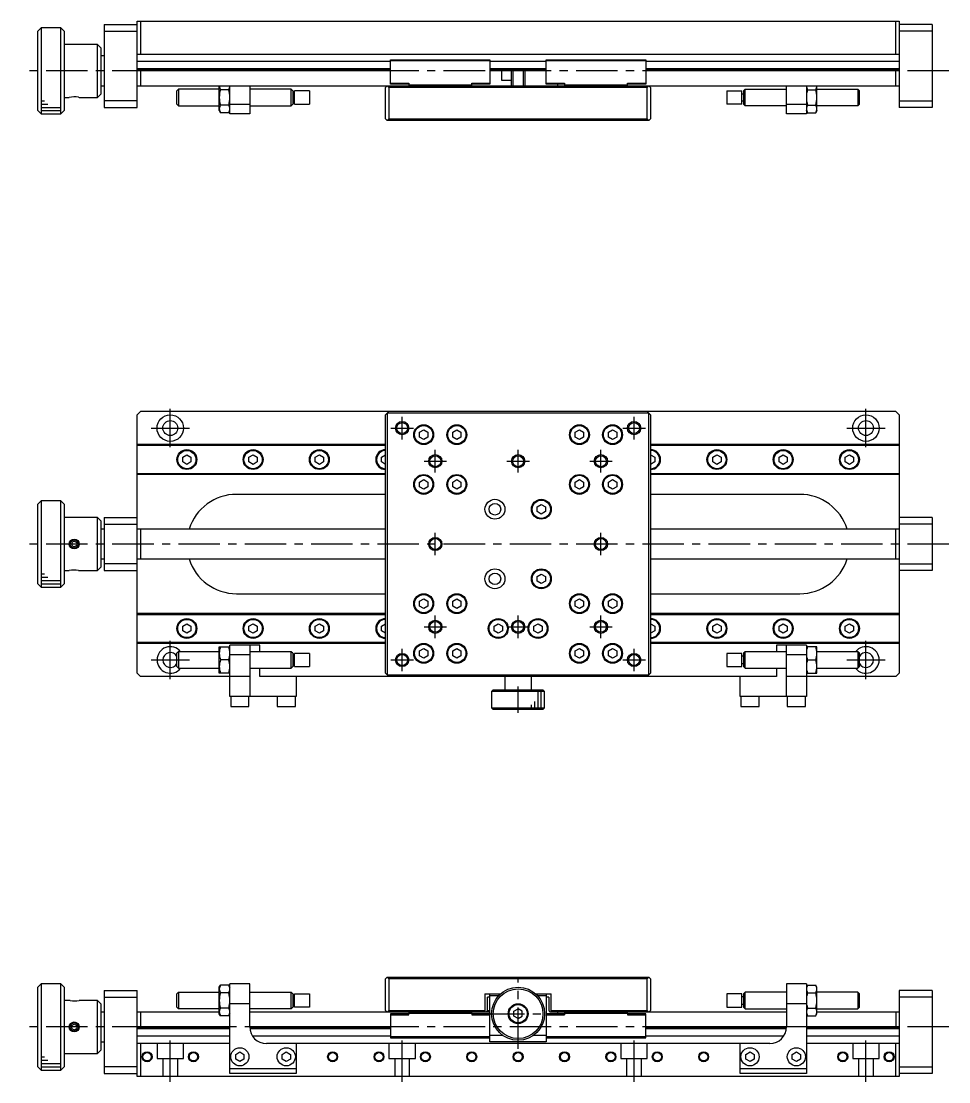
# Model space of a CAD drawing. Extents: x -481 to 381, y -21 to 358.
# Drawn here: x -299.8 to -19.8, y 37.5 to 357.7 of the extents above; entities that cross this region are included whole.
import ezdxf

# ---------------------------------------------------------------- set-up
doc = ezdxf.new("R2010")
doc.units = 0
doc.header["$LTSCALE"] = 10
doc.linetypes.add('CENTER', pattern=[2, 1.25, -0.25, 0.25, -0.25])
doc.linetypes.add('DASHED', pattern=[3.5, 2, -1.5])
doc.layers.get('0').update_dxf_attribs({"linetype": 'CONTINUOUS'})
doc.layers.add('CENTER', color=1, linetype='CENTER')

msp = doc.modelspace()

# ---------------------------------------------------------------- linework, layer by layer
at = {"color": 7, "linetype": 'CONTINUOUS'}
for p, q in [((-293.783013, 355.704888), (-294.783013, 354.704888)), ((-293.783013, 355.704888), (-293.783013, 329.704888)), ((-287.783013, 355.704888), (-293.783013, 355.704888)), ((-286.783013, 354.704888), (-287.783013, 355.704888)), ((-287.783013, 329.704888), (-287.783013, 355.704888)), ((-274.783013, 356.704888), (-264.783013, 356.704888)), ((-274.783013, 356.704888), (-274.783013, 331.704888)), ((-264.783013, 357.704888), (-34.783013, 357.704888)), ((-264.783013, 331.704888), (-264.783013, 357.704888)), ((-263.783013, 357.704888), (-263.783013, 347.704888)), ((-35.783013, 347.704888), (-35.783013, 357.704888)), ((-34.783013, 357.704888), (-34.783013, 331.704888)), ((-24.783013, 356.704888), (-34.783013, 356.704888)), ((-24.783013, 356.704888), (-24.783013, 331.704888)), ((-294.783013, 330.704888), (-294.783013, 354.704888)), ((-286.783013, 354.704888), (-286.783013, 330.704888)), ((-274.783013, 354.704888), (-264.783013, 354.704888)), ((-24.783013, 354.704888), (-34.783013, 354.704888)), ((-276.783013, 350.704888), (-286.783013, 350.704888)), ((-275.783013, 349.704888), (-276.783013, 350.704888)), ((-276.783013, 334.704888), (-276.783013, 350.704888)), ((-275.783013, 349.704888), (-275.783013, 335.704888)), ((-274.783013, 347.204888), (-275.783013, 347.204888)), ((-34.783013, 347.704888), (-264.783013, 347.704888)), ((-188.283013, 346.004888), (-158.283013, 346.004888)), ((-188.283013, 338.704888), (-188.283013, 346.004888)), ((-158.283013, 346.004888), (-158.283013, 338.704888)), ((-141.283013, 346.004888), (-111.283013, 346.004888)), ((-141.283013, 338.704888), (-141.283013, 346.004888)), ((-111.283013, 346.004888), (-111.283013, 338.704888)), ((-188.283013, 345.504888), (-264.783013, 345.504888)), ((-188.283013, 343.304888), (-264.783013, 343.304888)), ((-264.783013, 343.004888), (-188.283013, 343.004888)), ((-188.283013, 342.704888), (-264.783013, 342.704888)), ((-263.783013, 342.704889), (-263.783013, 338.204888)), ((-158.283013, 345.704888), (-188.283013, 345.704888)), ((-141.283013, 345.504888), (-158.283013, 345.504888)), ((-141.283013, 343.304888), (-158.283013, 343.304888)), ((-158.283013, 343.004888), (-141.283013, 343.004888)), ((-141.283013, 342.704888), (-158.283013, 342.704888)), ((-154.783013, 342.704889), (-154.783013, 339.954888)), ((-151.783013, 338.204889), (-151.783013, 342.704888)), ((-151.383013, 342.704888), (-151.383013, 338.204888)), ((-148.183013, 338.204888), (-148.183013, 342.704888)), ((-147.783013, 342.704889), (-147.783013, 338.204889)), ((-111.283013, 345.704888), (-141.283013, 345.704888)), ((-34.783013, 345.504888), (-111.283013, 345.504888)), ((-34.783013, 343.304888), (-111.283013, 343.304888)), ((-111.283013, 343.004888), (-34.783013, 343.004888)), ((-34.783013, 342.704888), (-111.283013, 342.704888)), ((-35.783013, 338.204888), (-35.783013, 342.704888)), ((-154.783013, 339.954888), (-151.783013, 339.954888)), ((-275.783013, 338.204888), (-274.783013, 338.204888)), ((-264.783013, 338.204888), (-34.783013, 338.204888)), ((-252.292513, 337.204888), (-252.783013, 336.714388)), ((-252.783013, 332.695388), (-252.783013, 336.714388)), ((-252.292513, 337.204888), (-252.292513, 332.204888)), ((-239.983013, 337.204888), (-252.292513, 337.204888)), ((-239.983013, 330.704888), (-239.983013, 338.205107)), ((-237.140278, 337.014289), (-239.625747, 337.014289)), ((-236.783013, 329.704888), (-236.783013, 338.204889)), ((-230.783013, 338.204889), (-230.783013, 329.704888)), ((-218.273513, 337.204888), (-230.782993, 337.204888)), ((-218.273513, 332.204888), (-218.273513, 337.204888)), ((-217.783013, 336.714388), (-218.273513, 337.204888)), ((-217.783013, 336.714388), (-217.783013, 332.695388)), ((-217.283013, 332.704888), (-217.283013, 336.704888)), ((-212.783013, 336.704888), (-217.283013, 336.704888)), ((-212.783013, 336.704888), (-212.783013, 332.704888)), ((-189.283013, 338.204888), (-189.783013, 337.704888)), ((-189.783013, 328.204888), (-189.783013, 337.704888)), ((-188.783013, 337.704888), (-189.283013, 338.204888)), ((-188.783013, 337.704888), (-188.783013, 328.204888)), ((-110.783013, 337.704888), (-188.783013, 337.704888)), ((-188.283013, 339.004888), (-182.783013, 339.004888)), ((-182.783013, 338.704888), (-188.283013, 338.704888)), ((-182.783013, 339.004888), (-182.783013, 338.504888)), ((-182.783013, 338.504888), (-163.783013, 338.504888)), ((-182.783013, 338.504888), (-182.483013, 338.204888)), ((-164.083013, 338.204888), (-163.783013, 338.504888)), ((-163.783013, 339.004888), (-158.283013, 339.004888)), ((-163.783013, 338.504888), (-163.783013, 339.004888)), ((-158.283013, 338.704888), (-163.783013, 338.704888)), ((-141.283013, 339.004888), (-135.783013, 339.004888)), ((-135.783013, 338.704888), (-141.283013, 338.704888)), ((-137.783013, 338.204889), (-137.783013, 338.704888)), ((-135.783013, 339.004888), (-135.783013, 338.204888)), ((-135.783013, 338.504888), (-116.783013, 338.504888)), ((-135.783013, 338.504888), (-135.483013, 338.204888)), ((-117.083013, 338.204888), (-116.783013, 338.504888)), ((-116.783013, 339.004888), (-111.283013, 339.004888)), ((-116.783013, 338.504888), (-116.783013, 339.004888)), ((-111.283013, 338.704888), (-116.783013, 338.704888)), ((-110.283013, 338.204888), (-110.783013, 337.704888)), ((-110.783013, 328.204888), (-110.783013, 337.704888)), ((-109.783013, 337.704888), (-110.283013, 338.204888)), ((-109.783013, 337.704888), (-109.783013, 328.204888)), ((-86.783013, 336.704888), (-86.783013, 332.704888)), ((-86.783013, 336.704888), (-82.283013, 336.704888)), ((-82.283013, 332.704888), (-82.283013, 336.704888)), ((-81.783013, 336.714388), (-81.292513, 337.204888)), ((-81.783013, 336.714388), (-81.783013, 332.695388)), ((-81.292513, 332.204888), (-81.292513, 337.204888)), ((-81.292513, 337.204888), (-68.783032, 337.204888)), ((-68.783013, 329.704888), (-68.783013, 338.204888)), ((-62.783013, 338.204888), (-62.783013, 329.704888)), ((-62.425747, 337.014289), (-59.940278, 337.014289)), ((-59.583013, 330.704888), (-59.583013, 338.205107)), ((-59.583013, 337.204888), (-47.273513, 337.204888)), ((-47.273513, 337.204888), (-47.273513, 332.204888)), ((-47.273513, 337.204888), (-46.783013, 336.714388)), ((-46.783013, 332.695388), (-46.783013, 336.714388)), ((-286.783013, 334.704888), (-285.283008, 334.704888)), ((-282.283018, 334.704888), (-276.783013, 334.704888)), ((-276.783013, 334.704888), (-275.783013, 335.704888)), ((-264.783013, 333.704888), (-274.783013, 333.704888)), ((-217.283013, 335.804888), (-217.783013, 335.804888)), ((-217.783013, 333.604888), (-217.283013, 333.604888)), ((-82.283013, 335.804888), (-81.783013, 335.804888)), ((-81.783013, 333.604888), (-82.283013, 333.604888)), ((-34.783013, 333.704888), (-24.783013, 333.704888)), ((-294.783013, 330.704888), (-293.783013, 329.704888)), ((-287.783013, 329.704888), (-286.783013, 330.704888)), ((-274.783013, 331.704888), (-264.783013, 331.704888)), ((-252.783013, 332.695388), (-252.292513, 332.204888)), ((-252.292513, 332.204888), (-239.983013, 332.204888)), ((-239.983013, 330.704888), (-239.625747, 330.086086)), ((-237.140278, 332.395487), (-239.625747, 332.395487)), ((-237.140278, 330.086086), (-239.625747, 330.086086)), ((-237.140278, 330.086086), (-236.783013, 330.704888)), ((-236.783013, 332.704888), (-230.783013, 332.704888)), ((-230.782993, 332.204888), (-218.273513, 332.204888)), ((-218.273513, 332.204888), (-217.783013, 332.695388)), ((-217.283013, 332.704888), (-212.783013, 332.704888)), ((-82.283013, 332.704888), (-86.783013, 332.704888)), ((-81.292513, 332.204888), (-81.783013, 332.695388)), ((-68.783032, 332.204888), (-81.292513, 332.204888)), ((-68.783013, 332.704888), (-62.783013, 332.704888)), ((-62.425747, 330.086086), (-62.783013, 330.704888)), ((-62.425747, 332.395487), (-59.940278, 332.395487)), ((-62.425747, 330.086086), (-59.940278, 330.086086)), ((-59.583013, 330.704888), (-59.940278, 330.086086)), ((-47.273513, 332.204888), (-59.583013, 332.204888)), ((-46.783013, 332.695388), (-47.273513, 332.204888)), ((-24.783013, 331.704888), (-34.783013, 331.704888)), ((-293.783013, 329.704888), (-287.783013, 329.704888)), ((-230.783013, 329.704888), (-236.783013, 329.704888)), ((-189.783013, 328.204888), (-189.283013, 327.704888)), ((-189.283013, 327.704888), (-188.783013, 328.204888)), ((-110.283013, 327.704888), (-189.283013, 327.704888)), ((-188.783013, 328.204888), (-110.783013, 328.204888)), ((-110.783013, 328.204888), (-110.283013, 327.704888)), ((-110.283013, 327.704888), (-109.783013, 328.204888)), ((-62.783013, 329.704888), (-68.783013, 329.704888)), ((-264.783013, 238.868076), (-263.783013, 239.868076)), ((-264.783013, 160.868076), (-264.783013, 238.868076)), ((-35.783013, 239.868076), (-263.783013, 239.868076)), ((-189.783013, 238.868076), (-188.783013, 239.868076)), ((-189.783013, 160.868076), (-189.783013, 238.868076)), ((-189.283013, 239.368076), (-189.283013, 160.368076)), ((-110.283013, 239.368076), (-189.283013, 239.368076)), ((-110.783013, 239.868076), (-109.783013, 238.868076)), ((-110.283013, 160.368076), (-110.283013, 239.368076)), ((-109.783013, 238.868076), (-109.783013, 160.868076)), ((-35.783013, 239.868076), (-34.783013, 238.868076)), ((-34.783013, 238.868076), (-34.783013, 160.868076)), ((-179.533013, 233.589764), (-178.283013, 234.311452)), ((-178.283013, 234.311452), (-177.033013, 233.589764)), ((-169.533013, 233.589764), (-168.283013, 234.311452)), ((-168.283013, 234.311452), (-167.033013, 233.589764)), ((-132.533013, 233.589764), (-131.283013, 234.311452)), ((-131.283013, 234.311452), (-130.033013, 233.589764)), ((-122.533013, 233.589764), (-121.283013, 234.311452)), ((-121.283013, 234.311452), (-120.033013, 233.589764)), ((-179.533013, 232.146388), (-179.533013, 233.589764)), ((-178.283013, 231.424701), (-179.533013, 232.146388)), ((-177.033013, 232.146388), (-178.283013, 231.424701)), ((-177.033013, 233.589764), (-177.033013, 232.146388)), ((-169.533013, 232.146388), (-169.533013, 233.589764)), ((-168.283013, 231.424701), (-169.533013, 232.146388)), ((-167.033013, 232.146388), (-168.283013, 231.424701)), ((-167.033013, 233.589764), (-167.033013, 232.146388)), ((-132.533013, 232.146388), (-132.533013, 233.589764)), ((-131.283013, 231.424701), (-132.533013, 232.146388)), ((-130.033013, 232.146388), (-131.283013, 231.424701)), ((-130.033013, 233.589764), (-130.033013, 232.146388)), ((-122.533013, 232.146388), (-122.533013, 233.589764)), ((-121.283013, 231.424701), (-122.533013, 232.146388)), ((-120.033013, 232.146388), (-121.283013, 231.424701)), ((-120.033013, 233.589764), (-120.033013, 232.146388)), ((-189.783013, 229.868076), (-264.783013, 229.868076)), ((-189.783013, 229.568076), (-264.783013, 229.568076)), ((-34.783013, 229.868076), (-109.783013, 229.868076)), ((-34.783013, 229.568076), (-109.783013, 229.568076)), ((-251.033013, 226.089764), (-249.783013, 226.811452)), ((-251.033013, 224.646388), (-251.033013, 226.089764)), ((-249.783013, 223.924701), (-251.033013, 224.646388)), ((-249.783013, 226.811452), (-248.533013, 226.089764)), ((-248.533013, 224.646388), (-249.783013, 223.924701)), ((-248.533013, 226.089764), (-248.533013, 224.646388)), ((-231.033013, 226.089764), (-229.783013, 226.811452)), ((-231.033013, 224.646388), (-231.033013, 226.089764)), ((-229.783013, 223.924701), (-231.033013, 224.646388)), ((-229.783013, 226.811452), (-228.533013, 226.089764)), ((-228.533013, 224.646388), (-229.783013, 223.924701)), ((-228.533013, 226.089764), (-228.533013, 224.646388)), ((-211.033013, 226.089764), (-209.783013, 226.811452)), ((-211.033013, 224.646388), (-211.033013, 226.089764)), ((-209.783013, 223.924701), (-211.033013, 224.646388)), ((-209.783013, 226.811452), (-208.533013, 226.089764)), ((-208.533013, 224.646388), (-209.783013, 223.924701)), ((-208.533013, 226.089764), (-208.533013, 224.646388)), ((-191.033013, 226.089764), (-189.783013, 226.811452)), ((-191.033013, 224.646388), (-191.033013, 226.089764)), ((-189.783013, 223.924701), (-191.033013, 224.646388)), ((-109.783013, 226.811452), (-108.533013, 226.089764)), ((-108.533013, 224.646388), (-109.783013, 223.924701)), ((-108.533013, 226.089764), (-108.533013, 224.646388)), ((-91.033013, 226.089764), (-89.783013, 226.811452)), ((-91.033013, 224.646388), (-91.033013, 226.089764)), ((-89.783013, 223.924701), (-91.033013, 224.646388)), ((-89.783013, 226.811452), (-88.533013, 226.089764)), ((-88.533013, 224.646388), (-89.783013, 223.924701)), ((-88.533013, 226.089764), (-88.533013, 224.646388)), ((-71.033013, 226.089764), (-69.783013, 226.811452)), ((-71.033013, 224.646388), (-71.033013, 226.089764)), ((-69.783013, 223.924701), (-71.033013, 224.646388)), ((-69.783013, 226.811452), (-68.533013, 226.089764)), ((-68.533013, 224.646388), (-69.783013, 223.924701)), ((-68.533013, 226.089764), (-68.533013, 224.646388)), ((-51.033013, 226.089764), (-49.783013, 226.811452)), ((-51.033013, 224.646388), (-51.033013, 226.089764)), ((-49.783013, 223.924701), (-51.033013, 224.646388)), ((-49.783013, 226.811452), (-48.533013, 226.089764)), ((-48.533013, 224.646388), (-49.783013, 223.924701)), ((-48.533013, 226.089764), (-48.533013, 224.646388)), ((-264.783013, 221.168076), (-189.783013, 221.168076)), ((-109.783013, 221.168076), (-34.783013, 221.168076)), ((-189.783013, 220.868076), (-264.783013, 220.868076)), ((-179.533013, 218.589764), (-178.283013, 219.311452)), ((-179.533013, 217.146388), (-179.533013, 218.589764)), ((-178.283013, 219.311452), (-177.033013, 218.589764)), ((-177.033013, 218.589764), (-177.033013, 217.146388)), ((-169.533013, 218.589764), (-168.283013, 219.311452)), ((-169.533013, 217.146388), (-169.533013, 218.589764)), ((-168.283013, 219.311452), (-167.033013, 218.589764)), ((-167.033013, 218.589764), (-167.033013, 217.146388)), ((-132.533013, 218.589764), (-131.283013, 219.311452)), ((-132.533013, 217.146388), (-132.533013, 218.589764)), ((-131.283013, 219.311452), (-130.033013, 218.589764)), ((-130.033013, 218.589764), (-130.033013, 217.146388)), ((-122.533013, 218.589764), (-121.283013, 219.311452)), ((-122.533013, 217.146388), (-122.533013, 218.589764)), ((-121.283013, 219.311452), (-120.033013, 218.589764)), ((-120.033013, 218.589764), (-120.033013, 217.146388)), ((-34.783013, 220.868076), (-109.783013, 220.868076)), ((-189.783013, 214.868076), (-234.783013, 214.868076)), ((-178.283013, 216.424701), (-179.533013, 217.146388)), ((-177.033013, 217.146388), (-178.283013, 216.424701)), ((-168.283013, 216.424701), (-169.533013, 217.146388)), ((-167.033013, 217.146388), (-168.283013, 216.424701)), ((-131.283013, 216.424701), (-132.533013, 217.146388)), ((-130.033013, 217.146388), (-131.283013, 216.424701)), ((-121.283013, 216.424701), (-122.533013, 217.146388)), ((-120.033013, 217.146388), (-121.283013, 216.424701)), ((-64.783013, 214.868076), (-109.783013, 214.868076)), ((-293.783013, 212.868076), (-294.783013, 211.868076)), ((-294.783013, 187.868076), (-294.783013, 211.868076)), ((-293.783013, 212.868076), (-293.783013, 186.868076)), ((-287.783013, 212.868076), (-293.783013, 212.868076)), ((-287.783013, 186.868076), (-287.783013, 212.868076)), ((-286.783013, 211.868076), (-287.783013, 212.868076)), ((-286.783013, 211.868076), (-286.783013, 187.868076)), ((-144.033013, 211.089764), (-142.783013, 211.811452)), ((-142.783013, 211.811452), (-141.533013, 211.089764)), ((-144.033013, 209.646388), (-144.033013, 211.089764)), ((-142.783013, 208.924701), (-144.033013, 209.646388)), ((-141.533013, 209.646388), (-142.783013, 208.924701)), ((-141.533013, 211.089764), (-141.533013, 209.646388)), ((-276.783013, 207.868076), (-286.783013, 207.868076)), ((-276.783013, 191.868076), (-276.783013, 207.868076)), ((-275.783013, 206.868076), (-276.783013, 207.868076)), ((-275.783013, 206.868076), (-275.783013, 192.868076)), ((-274.783013, 207.868076), (-264.783013, 207.868076)), ((-274.783013, 207.868076), (-274.783013, 191.868076)), ((-274.783013, 205.868076), (-264.783013, 205.868076)), ((-24.783013, 207.868076), (-34.783013, 207.868076)), ((-24.783013, 205.868076), (-34.783013, 205.868076)), ((-24.783013, 207.868076), (-24.783013, 191.868076)), ((-274.783013, 204.368076), (-275.783013, 204.368076)), ((-189.783013, 204.368076), (-264.783013, 204.368076)), ((-263.783013, 204.368076), (-263.783013, 195.368076)), ((-34.783013, 204.368076), (-109.783013, 204.368076)), ((-35.783013, 195.368076), (-35.783013, 204.368076)), ((-283.783013, 200.734102), (-284.533013, 200.301089)), ((-284.533013, 200.301089), (-284.533013, 199.435064)), ((-284.533013, 199.435064), (-283.783013, 199.002051)), ((-283.783013, 200.734102), (-283.033013, 200.301089)), ((-283.033013, 199.435064), (-283.783013, 199.002051)), ((-283.033013, 200.301089), (-283.033013, 199.435064)), ((-275.783013, 195.368076), (-274.783013, 195.368076)), ((-264.783013, 195.368076), (-189.783013, 195.368076)), ((-109.783013, 195.368076), (-34.783013, 195.368076)), ((-276.783013, 191.868076), (-275.783013, 192.868076)), ((-264.783013, 193.868076), (-274.783013, 193.868076)), ((-34.783013, 193.868076), (-24.783013, 193.868076)), ((-286.783013, 191.868076), (-285.283008, 191.868076)), ((-282.283018, 191.868076), (-276.783013, 191.868076)), ((-274.783013, 191.868076), (-264.783013, 191.868076)), ((-144.033013, 190.089764), (-142.783013, 190.811452)), ((-144.033013, 188.646388), (-144.033013, 190.089764)), ((-142.783013, 190.811452), (-141.533013, 190.089764)), ((-141.533013, 190.089764), (-141.533013, 188.646388)), ((-24.783013, 191.868076), (-34.783013, 191.868076)), ((-294.783013, 187.868076), (-293.783013, 186.868076)), ((-293.783013, 186.868076), (-287.783013, 186.868076)), ((-287.783013, 186.868076), (-286.783013, 187.868076)), ((-142.783013, 187.924701), (-144.033013, 188.646388)), ((-141.533013, 188.646388), (-142.783013, 187.924701)), ((-234.783013, 184.868076), (-189.783013, 184.868076)), ((-179.533013, 182.589764), (-178.283013, 183.311452)), ((-179.533013, 181.146388), (-179.533013, 182.589764)), ((-178.283013, 183.311452), (-177.033013, 182.589764)), ((-177.033013, 182.589764), (-177.033013, 181.146388)), ((-169.533013, 182.589764), (-168.283013, 183.311452)), ((-169.533013, 181.146388), (-169.533013, 182.589764)), ((-168.283013, 183.311452), (-167.033013, 182.589764)), ((-167.033013, 182.589764), (-167.033013, 181.146388)), ((-132.533013, 182.589764), (-131.283013, 183.311452)), ((-132.533013, 181.146388), (-132.533013, 182.589764)), ((-131.283013, 183.311452), (-130.033013, 182.589764)), ((-130.033013, 182.589764), (-130.033013, 181.146388)), ((-122.533013, 182.589764), (-121.283013, 183.311452)), ((-122.533013, 181.146388), (-122.533013, 182.589764)), ((-121.283013, 183.311452), (-120.033013, 182.589764)), ((-120.033013, 182.589764), (-120.033013, 181.146388)), ((-109.783013, 184.868076), (-64.783013, 184.868076)), ((-178.283013, 180.424701), (-179.533013, 181.146388)), ((-177.033013, 181.146388), (-178.283013, 180.424701)), ((-168.283013, 180.424701), (-169.533013, 181.146388)), ((-167.033013, 181.146388), (-168.283013, 180.424701)), ((-131.283013, 180.424701), (-132.533013, 181.146388)), ((-130.033013, 181.146388), (-131.283013, 180.424701)), ((-121.283013, 180.424701), (-122.533013, 181.146388)), ((-120.033013, 181.146388), (-121.283013, 180.424701)), ((-189.783013, 178.868076), (-264.783013, 178.868076)), ((-264.783013, 178.568076), (-189.783013, 178.568076)), ((-34.783013, 178.868076), (-109.783013, 178.868076)), ((-109.783013, 178.568076), (-34.783013, 178.568076)), ((-251.033013, 175.089764), (-249.783013, 175.811452)), ((-251.033013, 173.646388), (-251.033013, 175.089764)), ((-249.783013, 172.924701), (-251.033013, 173.646388)), ((-249.783013, 175.811452), (-248.533013, 175.089764)), ((-248.533013, 173.646388), (-249.783013, 172.924701)), ((-248.533013, 175.089764), (-248.533013, 173.646388)), ((-231.033013, 175.089764), (-229.783013, 175.811452)), ((-231.033013, 173.646388), (-231.033013, 175.089764)), ((-229.783013, 172.924701), (-231.033013, 173.646388)), ((-229.783013, 175.811452), (-228.533013, 175.089764)), ((-228.533013, 173.646388), (-229.783013, 172.924701)), ((-228.533013, 175.089764), (-228.533013, 173.646388)), ((-211.033013, 175.089764), (-209.783013, 175.811452)), ((-211.033013, 173.646388), (-211.033013, 175.089764)), ((-209.783013, 172.924701), (-211.033013, 173.646388)), ((-209.783013, 175.811452), (-208.533013, 175.089764)), ((-208.533013, 173.646388), (-209.783013, 172.924701)), ((-208.533013, 175.089764), (-208.533013, 173.646388)), ((-191.033013, 175.089764), (-189.783013, 175.811452)), ((-191.033013, 173.646388), (-191.033013, 175.089764)), ((-189.783013, 172.924701), (-191.033013, 173.646388)), ((-157.033013, 175.089764), (-155.783013, 175.811452)), ((-157.033013, 173.646388), (-157.033013, 175.089764)), ((-155.783013, 172.924701), (-157.033013, 173.646388)), ((-155.783013, 175.811452), (-154.533013, 175.089764)), ((-154.533013, 173.646388), (-155.783013, 172.924701)), ((-154.533013, 175.089764), (-154.533013, 173.646388)), ((-145.033013, 175.089764), (-143.783013, 175.811452)), ((-145.033013, 173.646388), (-145.033013, 175.089764)), ((-143.783013, 172.924701), (-145.033013, 173.646388)), ((-143.783013, 175.811452), (-142.533013, 175.089764)), ((-142.533013, 173.646388), (-143.783013, 172.924701)), ((-142.533013, 175.089764), (-142.533013, 173.646388)), ((-109.783013, 175.811452), (-108.533013, 175.089764)), ((-108.533013, 173.646388), (-109.783013, 172.924701)), ((-108.533013, 175.089764), (-108.533013, 173.646388)), ((-91.033013, 175.089764), (-89.783013, 175.811452)), ((-91.033013, 173.646388), (-91.033013, 175.089764)), ((-89.783013, 172.924701), (-91.033013, 173.646388)), ((-89.783013, 175.811452), (-88.533013, 175.089764)), ((-88.533013, 173.646388), (-89.783013, 172.924701)), ((-88.533013, 175.089764), (-88.533013, 173.646388)), ((-71.033013, 175.089764), (-69.783013, 175.811452)), ((-71.033013, 173.646388), (-71.033013, 175.089764)), ((-69.783013, 172.924701), (-71.033013, 173.646388)), ((-69.783013, 175.811452), (-68.533013, 175.089764)), ((-68.533013, 173.646388), (-69.783013, 172.924701)), ((-68.533013, 175.089764), (-68.533013, 173.646388)), ((-51.033013, 175.089764), (-49.783013, 175.811452)), ((-51.033013, 173.646388), (-51.033013, 175.089764)), ((-49.783013, 172.924701), (-51.033013, 173.646388)), ((-49.783013, 175.811452), (-48.533013, 175.089764)), ((-48.533013, 173.646388), (-49.783013, 172.924701)), ((-48.533013, 175.089764), (-48.533013, 173.646388)), ((-189.783013, 170.168076), (-264.783013, 170.168076)), ((-189.783013, 169.868076), (-264.783013, 169.868076)), ((-34.783013, 170.168076), (-109.783013, 170.168076)), ((-34.783013, 169.868076), (-109.783013, 169.868076)), ((-252.292513, 167.368076), (-252.783013, 166.877576)), ((-252.783013, 162.858576), (-252.783013, 166.877576)), ((-239.983013, 167.368076), (-252.292513, 167.368076)), ((-252.292513, 167.368076), (-252.292513, 162.368076)), ((-239.983013, 168.868076), (-236.783013, 168.868076)), ((-239.983013, 160.868076), (-239.983013, 168.868076)), ((-227.783013, 169.368076), (-236.783013, 169.368076)), ((-236.783013, 153.868076), (-236.783013, 169.368076)), ((-230.783013, 169.368076), (-230.783013, 153.868076)), ((-218.273513, 167.368076), (-230.782993, 167.368076)), ((-227.783013, 167.368076), (-227.783013, 169.368076)), ((-217.783013, 166.877576), (-218.273513, 167.368076)), ((-218.273513, 162.368076), (-218.273513, 167.368076)), ((-217.783013, 166.877576), (-217.783013, 162.858576)), ((-212.783013, 166.868076), (-217.283013, 166.868076)), ((-217.283013, 162.868076), (-217.283013, 166.868076)), ((-212.783013, 166.868076), (-212.783013, 162.868076)), ((-179.533013, 167.589764), (-178.283013, 168.311452)), ((-179.533013, 166.146388), (-179.533013, 167.589764)), ((-178.283013, 168.311452), (-177.033013, 167.589764)), ((-177.033013, 167.589764), (-177.033013, 166.146388)), ((-169.533013, 167.589764), (-168.283013, 168.311452)), ((-169.533013, 166.146388), (-169.533013, 167.589764)), ((-168.283013, 168.311452), (-167.033013, 167.589764)), ((-167.033013, 167.589764), (-167.033013, 166.146388)), ((-132.533013, 167.589764), (-131.283013, 168.311452)), ((-132.533013, 166.146388), (-132.533013, 167.589764)), ((-131.283013, 168.311452), (-130.033013, 167.589764)), ((-130.033013, 167.589764), (-130.033013, 166.146388)), ((-122.533013, 167.589764), (-121.283013, 168.311452)), ((-122.533013, 166.146388), (-122.533013, 167.589764)), ((-121.283013, 168.311452), (-120.033013, 167.589764)), ((-120.033013, 167.589764), (-120.033013, 166.146388)), ((-82.283013, 166.868076), (-86.783013, 166.868076)), ((-86.783013, 166.868076), (-86.783013, 162.868076)), ((-82.283013, 162.868076), (-82.283013, 166.868076)), ((-81.292513, 167.368076), (-81.783013, 166.877576)), ((-81.783013, 166.877576), (-81.783013, 162.858576)), ((-68.783032, 167.368076), (-81.292513, 167.368076)), ((-81.292513, 162.368076), (-81.292513, 167.368076)), ((-71.783013, 169.368076), (-71.783013, 167.368076)), ((-62.783013, 169.368076), (-71.783013, 169.368076)), ((-68.783013, 153.868076), (-68.783013, 169.368076)), ((-62.783013, 169.368076), (-62.783013, 153.868076)), ((-59.583013, 168.868076), (-62.783013, 168.868076)), ((-59.583013, 160.868076), (-59.583013, 168.868076)), ((-47.273513, 167.368076), (-59.583013, 167.368076)), ((-46.783013, 166.877576), (-47.273513, 167.368076)), ((-47.273513, 167.368076), (-47.273513, 162.368076)), ((-46.783013, 162.858576), (-46.783013, 166.877576)), ((-237.140278, 164.868076), (-239.625747, 164.868076)), ((-230.783013, 166.368076), (-236.783013, 166.368076)), ((-217.283013, 165.968076), (-217.783013, 165.968076)), ((-217.783013, 163.768076), (-217.283013, 163.768076)), ((-178.283013, 165.424701), (-179.533013, 166.146388)), ((-177.033013, 166.146388), (-178.283013, 165.424701)), ((-168.283013, 165.424701), (-169.533013, 166.146388)), ((-167.033013, 166.146388), (-168.283013, 165.424701)), ((-131.283013, 165.424701), (-132.533013, 166.146388)), ((-130.033013, 166.146388), (-131.283013, 165.424701)), ((-121.283013, 165.424701), (-122.533013, 166.146388)), ((-120.033013, 166.146388), (-121.283013, 165.424701)), ((-81.783013, 165.968076), (-82.283013, 165.968076)), ((-82.283013, 163.768076), (-81.783013, 163.768076)), ((-62.783013, 166.368076), (-68.783013, 166.368076)), ((-62.425747, 164.868076), (-59.940278, 164.868076)), ((-264.783013, 160.868076), (-263.783013, 159.868076)), ((-252.783013, 162.858576), (-252.292513, 162.368076)), ((-252.292513, 162.368076), (-239.983013, 162.368076)), ((-236.783013, 160.868076), (-239.983013, 160.868076)), ((-230.782993, 162.368076), (-218.273513, 162.368076)), ((-227.783013, 159.868076), (-227.783013, 162.368076)), ((-218.273513, 162.368076), (-217.783013, 162.858576)), ((-217.283013, 162.868076), (-212.783013, 162.868076)), ((-188.783013, 159.868076), (-189.783013, 160.868076)), ((-189.283013, 160.368076), (-110.283013, 160.368076)), ((-109.783013, 160.868076), (-110.783013, 159.868076)), ((-86.783013, 162.868076), (-82.283013, 162.868076)), ((-81.783013, 162.858576), (-81.292513, 162.368076)), ((-81.292513, 162.368076), (-68.783032, 162.368076)), ((-71.783013, 162.368076), (-71.783013, 159.868076)), ((-62.783013, 160.868076), (-59.583013, 160.868076)), ((-59.583013, 162.368076), (-47.273513, 162.368076)), ((-47.273513, 162.368076), (-46.783013, 162.858576)), ((-35.783013, 159.868076), (-34.783013, 160.868076)), ((-230.783013, 159.868076), (-263.783013, 159.868076)), ((-71.783013, 159.868076), (-227.783013, 159.868076)), ((-216.783013, 159.868076), (-216.783013, 153.868076)), ((-153.783013, 159.868076), (-153.783013, 155.868076)), ((-145.783013, 155.868076), (-145.783013, 159.868076)), ((-82.783013, 153.868076), (-82.783013, 159.868076)), ((-35.783013, 159.868076), (-68.783013, 159.868076)), ((-216.783013, 153.868076), (-236.783013, 153.868076)), ((-236.533013, 153.868076), (-236.533013, 150.868076)), ((-231.033013, 150.868076), (-231.033013, 153.868076)), ((-222.533013, 153.868076), (-222.533013, 150.868076)), ((-217.033013, 150.868076), (-217.033013, 153.868076)), ((-157.283013, 155.868076), (-157.783013, 155.368076)), ((-141.783013, 155.368076), (-157.783013, 155.368076)), ((-157.783013, 155.368076), (-157.783013, 150.368076)), ((-157.283013, 155.868076), (-142.283013, 155.868076)), ((-141.783013, 155.368076), (-142.283013, 155.868076)), ((-141.783013, 150.368076), (-141.783013, 155.368076)), ((-62.783013, 153.868076), (-82.783013, 153.868076)), ((-82.533013, 153.868076), (-82.533013, 150.868076)), ((-77.033013, 150.868076), (-77.033013, 153.868076)), ((-68.533013, 153.868076), (-68.533013, 150.868076)), ((-63.033013, 150.868076), (-63.033013, 153.868076)), ((-236.533013, 150.868076), (-231.033013, 150.868076)), ((-222.533013, 150.868076), (-217.033013, 150.868076)), ((-82.533013, 150.868076), (-77.033013, 150.868076)), ((-68.533013, 150.868076), (-63.033013, 150.868076)), ((-157.783013, 150.368076), (-157.283013, 149.868076)), ((-157.783013, 150.368076), (-141.783013, 150.368076)), ((-142.283013, 149.868076), (-157.283013, 149.868076)), ((-142.283013, 149.868076), (-141.783013, 150.368076)), ((-189.283013, 69.071112), (-189.783013, 68.571112)), ((-189.783013, 59.071112), (-189.783013, 68.571112)), ((-188.783013, 68.571112), (-189.283013, 69.071112)), ((-189.283013, 69.071112), (-110.283013, 69.071112)), ((-110.783013, 68.571112), (-188.783013, 68.571112)), ((-188.783013, 68.571112), (-188.783013, 59.071112)), ((-110.283013, 69.071112), (-110.783013, 68.571112)), ((-110.783013, 59.071112), (-110.783013, 68.571112)), ((-109.783013, 68.571112), (-110.283013, 69.071112)), ((-109.783013, 68.571112), (-109.783013, 59.071112)), ((-293.783013, 67.071112), (-294.783013, 66.071112)), ((-294.783013, 42.071112), (-294.783013, 66.071112)), ((-287.783013, 67.071112), (-293.783013, 67.071112)), ((-293.783013, 67.071112), (-293.783013, 41.071112)), ((-287.783013, 41.071112), (-287.783013, 67.071112)), ((-286.783013, 66.071112), (-287.783013, 67.071112)), ((-286.783013, 66.071112), (-286.783013, 42.071112)), ((-274.783013, 65.071112), (-264.783013, 65.071112)), ((-274.783013, 65.071112), (-274.783013, 40.071112)), ((-264.783013, 39.071112), (-264.783013, 65.071112)), ((-252.783013, 64.080612), (-252.292513, 64.571112)), ((-252.783013, 60.061612), (-252.783013, 64.080612)), ((-252.292513, 64.571112), (-252.292513, 59.571112)), ((-252.292513, 64.571112), (-239.983013, 64.571112)), ((-239.983013, 66.071112), (-239.625747, 66.689914)), ((-239.983013, 58.071112), (-239.983013, 66.071112)), ((-237.140278, 66.689914), (-239.625747, 66.689914)), ((-237.140278, 64.380513), (-239.625747, 64.380513)), ((-237.140278, 66.689914), (-236.783013, 66.071112)), ((-230.783013, 67.071112), (-236.783013, 67.071112)), ((-236.783013, 40.071112), (-236.783013, 67.071112)), ((-230.783013, 54.071112), (-230.783013, 67.071112)), ((-230.782993, 64.571112), (-218.273513, 64.571112)), ((-218.273513, 59.571112), (-218.273513, 64.571112)), ((-218.273513, 64.571112), (-217.783013, 64.080612)), ((-217.783013, 64.080612), (-217.783013, 60.061612)), ((-217.283013, 64.071112), (-212.783013, 64.071112)), ((-217.283013, 60.071112), (-217.283013, 64.071112)), ((-212.783013, 64.071112), (-212.783013, 60.071112)), ((-159.783013, 64.071112), (-155.074515, 64.071112)), ((-159.783013, 64.071112), (-159.783013, 58.571112)), ((-158.283013, 49.571112), (-158.283013, 64.071112)), ((-144.49151, 64.071112), (-139.783013, 64.071112)), ((-141.283013, 64.071112), (-141.283013, 49.571112)), ((-139.783013, 58.571112), (-139.783013, 64.071112)), ((-82.283013, 64.071112), (-86.783013, 64.071112)), ((-86.783013, 64.071112), (-86.783013, 60.071112)), ((-82.283013, 60.071112), (-82.283013, 64.071112)), ((-81.292513, 64.571112), (-81.783013, 64.080612)), ((-81.783013, 64.080612), (-81.783013, 60.061612)), ((-81.292513, 59.571112), (-81.292513, 64.571112)), ((-68.783032, 64.571112), (-81.292513, 64.571112)), ((-62.783013, 67.071112), (-68.783013, 67.071112)), ((-68.783013, 67.071112), (-68.783013, 54.071112)), ((-62.783013, 67.071112), (-62.783013, 40.071112)), ((-62.425747, 66.689914), (-62.783013, 66.071112)), ((-62.425747, 66.689914), (-59.940278, 66.689914)), ((-62.425747, 64.380513), (-59.940278, 64.380513)), ((-59.583013, 66.071112), (-59.940278, 66.689914)), ((-59.583013, 58.071112), (-59.583013, 66.071112)), ((-47.273513, 64.571112), (-59.583013, 64.571112)), ((-47.273513, 64.571112), (-47.273513, 59.571112)), ((-46.783013, 64.080612), (-47.273513, 64.571112)), ((-46.783013, 60.061612), (-46.783013, 64.080612)), ((-34.783013, 65.071112), (-34.783013, 39.071112)), ((-24.783013, 65.071112), (-34.783013, 65.071112)), ((-24.783013, 65.071112), (-24.783013, 40.071112)), ((-285.283008, 62.071112), (-286.783013, 62.071112)), ((-276.783013, 62.071112), (-282.283018, 62.071112)), ((-276.783013, 46.071112), (-276.783013, 62.071112)), ((-275.783013, 61.071112), (-276.783013, 62.071112)), ((-275.783013, 61.071112), (-275.783013, 47.071112)), ((-274.783013, 63.071112), (-264.783013, 63.071112)), ((-230.783013, 61.071112), (-236.783013, 61.071112)), ((-217.783013, 63.171112), (-217.283013, 63.171112)), ((-217.283013, 60.971112), (-217.783013, 60.971112)), ((-159.019081, 59.071112), (-159.019081, 63.071112)), ((-158.283013, 63.071112), (-159.019081, 63.071112)), ((-158.283013, 63.571112), (-155.592488, 63.571112)), ((-143.973538, 63.571112), (-141.283013, 63.571112)), ((-140.546945, 63.071112), (-141.283013, 63.071112)), ((-140.546945, 63.071112), (-140.546945, 59.071112)), ((-81.783013, 63.171112), (-82.283013, 63.171112)), ((-82.283013, 60.971112), (-81.783013, 60.971112)), ((-62.783013, 61.071112), (-68.783013, 61.071112)), ((-24.783013, 63.071112), (-34.783013, 63.071112)), ((-274.783013, 58.571112), (-275.783013, 58.571112)), ((-239.983013, 58.571112), (-264.783013, 58.571112)), ((-263.783013, 58.571112), (-263.783013, 54.071112)), ((-252.292513, 59.571112), (-252.783013, 60.061612)), ((-239.983013, 59.571112), (-252.292513, 59.571112)), ((-239.625747, 57.45231), (-239.983013, 58.071112)), ((-237.140278, 59.761711), (-239.625747, 59.761711)), ((-236.783013, 58.071112), (-237.140278, 57.45231)), ((-158.283013, 58.571112), (-230.783013, 58.571112)), ((-218.273513, 59.571112), (-230.782993, 59.571112)), ((-217.783013, 60.061612), (-218.273513, 59.571112)), ((-212.783013, 60.071112), (-217.283013, 60.071112)), ((-189.783013, 59.071112), (-189.283013, 58.571112)), ((-189.283013, 58.571112), (-188.783013, 59.071112)), ((-188.783013, 59.071112), (-159.783013, 59.071112)), ((-182.783013, 58.071112), (-188.283013, 58.071112)), ((-188.283013, 58.071112), (-188.283013, 50.771112)), ((-188.283013, 57.771112), (-182.783013, 57.771112)), ((-182.783013, 58.271112), (-182.483013, 58.571112)), ((-182.783013, 57.771112), (-182.783013, 58.271112)), ((-182.783013, 58.271112), (-163.783013, 58.271112)), ((-164.083013, 58.571112), (-163.783013, 58.271112)), ((-163.783013, 58.271112), (-163.783013, 57.771112)), ((-158.283013, 58.071112), (-163.783013, 58.071112)), ((-163.783013, 57.771112), (-158.283013, 57.771112)), ((-159.019081, 59.071112), (-158.283013, 59.071112)), ((-151.033013, 58.7928), (-149.783013, 59.514488)), ((-151.033013, 57.349424), (-151.033013, 58.7928)), ((-148.533013, 58.7928), (-149.783013, 59.514488)), ((-148.533013, 57.349424), (-148.533013, 58.7928)), ((-135.783013, 58.071112), (-141.283013, 58.071112)), ((-141.283013, 57.771112), (-135.783013, 57.771112)), ((-68.783013, 58.571112), (-140.184937, 58.571112)), ((-139.783013, 59.071112), (-110.783013, 59.071112)), ((-137.783013, 58.071112), (-137.783013, 58.571112)), ((-135.783013, 58.271112), (-135.483013, 58.571112)), ((-135.783013, 58.571112), (-135.783013, 57.771112)), ((-135.783013, 58.271112), (-116.783013, 58.271112)), ((-117.083013, 58.571112), (-116.783013, 58.271112)), ((-116.783013, 58.271112), (-116.783013, 57.771112)), ((-111.283013, 58.071112), (-116.783013, 58.071112)), ((-116.783013, 57.771112), (-111.283013, 57.771112)), ((-111.283013, 50.771112), (-111.283013, 58.071112)), ((-110.783013, 59.071112), (-110.283013, 58.571112)), ((-110.283013, 58.571112), (-109.783013, 59.071112)), ((-86.783013, 60.071112), (-82.283013, 60.071112)), ((-81.783013, 60.061612), (-81.292513, 59.571112)), ((-81.292513, 59.571112), (-68.783032, 59.571112)), ((-62.783013, 58.071112), (-62.425747, 57.45231)), ((-62.425747, 59.761711), (-59.940278, 59.761711)), ((-59.940278, 57.45231), (-59.583013, 58.071112)), ((-59.583013, 59.571112), (-47.273513, 59.571112)), ((-34.783013, 58.571112), (-59.583013, 58.571112)), ((-47.273513, 59.571112), (-46.783013, 60.061612)), ((-35.783013, 58.571112), (-35.783013, 54.071112)), ((-284.533013, 54.504125), (-283.783013, 54.937138)), ((-284.533013, 53.6381), (-284.533013, 54.504125)), ((-283.783013, 54.937138), (-283.033013, 54.504125)), ((-283.033013, 54.504125), (-283.033013, 53.6381)), ((-237.140278, 57.45231), (-239.625747, 57.45231)), ((-149.783013, 56.627737), (-151.033013, 57.349424)), ((-149.783013, 56.627737), (-148.533013, 57.349424)), ((-62.425747, 57.45231), (-59.940278, 57.45231)), ((-284.533013, 53.6381), (-283.783013, 53.205087)), ((-283.783013, 53.205087), (-283.033013, 53.6381)), ((-236.783013, 54.071112), (-264.783013, 54.071112)), ((-264.783013, 53.771112), (-236.783013, 53.771112)), ((-236.783013, 53.471112), (-264.783013, 53.471112)), ((-236.783013, 51.271112), (-264.783013, 51.271112)), ((-188.283013, 54.071112), (-230.783013, 54.071112)), ((-230.774005, 53.771112), (-188.283013, 53.771112)), ((-188.283013, 53.471112), (-230.746882, 53.471112)), ((-188.283013, 51.271112), (-229.925476, 51.271112)), ((-158.283013, 51.571112), (-154.446702, 51.571112)), ((-145.119323, 51.571112), (-141.283013, 51.571112)), ((-68.783013, 54.071112), (-111.283013, 54.071112)), ((-111.283013, 53.771112), (-68.792021, 53.771112)), ((-68.819143, 53.471112), (-111.283013, 53.471112)), ((-69.64055, 51.271112), (-111.283013, 51.271112)), ((-34.783013, 54.071112), (-62.783013, 54.071112)), ((-62.783013, 53.771112), (-34.783013, 53.771112)), ((-34.783013, 53.471112), (-62.783013, 53.471112)), ((-34.783013, 51.271112), (-62.783013, 51.271112)), ((-275.783013, 49.571112), (-274.783013, 49.571112)), ((-236.783013, 49.071112), (-264.783013, 49.071112)), ((-263.783013, 49.071112), (-263.783013, 39.071112)), ((-73.783013, 49.071112), (-225.783013, 49.071112)), ((-216.783013, 49.071112), (-216.783013, 40.071112)), ((-158.283013, 51.071112), (-188.283013, 51.071112)), ((-188.283013, 50.771112), (-158.283013, 50.771112)), ((-141.283013, 49.571112), (-158.283013, 49.571112)), ((-111.283013, 51.071112), (-141.283013, 51.071112)), ((-141.283013, 50.771112), (-111.283013, 50.771112)), ((-82.783013, 40.071112), (-82.783013, 49.071112)), ((-34.783013, 49.071112), (-62.783013, 49.071112)), ((-35.783013, 39.071112), (-35.783013, 49.071112)), ((-286.783013, 46.071112), (-276.783013, 46.071112)), ((-276.783013, 46.071112), (-275.783013, 47.071112)), ((-235.033013, 45.7928), (-233.783013, 46.514488)), ((-235.033013, 44.349424), (-235.033013, 45.7928)), ((-233.783013, 46.514488), (-232.533013, 45.7928)), ((-232.533013, 45.7928), (-232.533013, 44.349424)), ((-221.033013, 45.7928), (-219.783013, 46.514488)), ((-221.033013, 44.349424), (-221.033013, 45.7928)), ((-219.783013, 46.514488), (-218.533013, 45.7928)), ((-218.533013, 45.7928), (-218.533013, 44.349424)), ((-81.033013, 45.7928), (-79.783013, 46.514488)), ((-81.033013, 44.349424), (-81.033013, 45.7928)), ((-79.783013, 46.514488), (-78.533013, 45.7928)), ((-78.533013, 45.7928), (-78.533013, 44.349424)), ((-67.033013, 45.7928), (-65.783013, 46.514488)), ((-67.033013, 44.349424), (-67.033013, 45.7928)), ((-65.783013, 46.514488), (-64.533013, 45.7928)), ((-64.533013, 45.7928), (-64.533013, 44.349424)), ((-294.783013, 42.071112), (-293.783013, 41.071112)), ((-287.783013, 41.071112), (-286.783013, 42.071112)), ((-264.783013, 42.071112), (-274.783013, 42.071112)), ((-233.783013, 43.627737), (-235.033013, 44.349424)), ((-232.533013, 44.349424), (-233.783013, 43.627737)), ((-219.783013, 43.627737), (-221.033013, 44.349424)), ((-218.533013, 44.349424), (-219.783013, 43.627737)), ((-79.783013, 43.627737), (-81.033013, 44.349424)), ((-78.533013, 44.349424), (-79.783013, 43.627737)), ((-65.783013, 43.627737), (-67.033013, 44.349424)), ((-64.533013, 44.349424), (-65.783013, 43.627737)), ((-34.783013, 42.071112), (-24.783013, 42.071112)), ((-293.783013, 41.071112), (-287.783013, 41.071112)), ((-274.783013, 40.071112), (-264.783013, 40.071112)), ((-34.783013, 39.071112), (-264.783013, 39.071112)), ((-236.783013, 41.571112), (-216.783013, 41.571112)), ((-216.783013, 40.071112), (-236.783013, 40.071112)), ((-82.783013, 41.571112), (-62.783013, 41.571112)), ((-62.783013, 40.071112), (-82.783013, 40.071112)), ((-24.783013, 40.071112), (-34.783013, 40.071112))]:
    msp.add_line(p, q, dxfattribs=at)
at = {"color": 3, "linetype": 'CONTINUOUS'}
for p, q in [((-293.783013, 333.704888), (-292.783013, 333.704888)), ((-282.526296, 334.746914), (-282.283018, 334.704888)), ((-293.783013, 332.704888), (-291.783013, 332.704888)), ((-293.783013, 331.704888), (-287.783013, 331.704888)), ((-293.783013, 330.704888), (-287.783013, 330.704888)), ((-293.783013, 190.868076), (-292.783013, 190.868076)), ((-293.783013, 189.868076), (-291.783013, 189.868076)), ((-282.526316, 191.910105), (-282.283018, 191.868076)), ((-293.783013, 188.868076), (-287.783013, 188.868076)), ((-293.783013, 187.868076), (-287.783013, 187.868076)), ((-143.783013, 150.368076), (-143.783013, 155.368076)), ((-142.783013, 150.368076), (-142.783013, 155.368076)), ((-145.783013, 150.368076), (-145.783013, 151.368076)), ((-144.783013, 150.368076), (-144.783013, 152.368076)), ((-285.039076, 62.028983), (-285.283008, 62.071112)), ((-293.783013, 45.071112), (-292.783013, 45.071112)), ((-293.783013, 44.071112), (-291.783013, 44.071112)), ((-293.783013, 43.071112), (-287.783013, 43.071112)), ((-293.783013, 42.071112), (-287.783013, 42.071112))]:
    msp.add_line(p, q, dxfattribs=at)
at = {"color": 3, "linetype": 'DASHED'}
for p, q in [((-258.783013, 49.071112), (-258.783013, 44.571112)), ((-250.783013, 44.571112), (-250.783013, 49.071112)), ((-188.783013, 49.071112), (-188.783013, 44.571112)), ((-180.783013, 44.571112), (-180.783013, 49.071112)), ((-118.783013, 49.071112), (-118.783013, 44.571112)), ((-110.783013, 44.571112), (-110.783013, 49.071112)), ((-48.783013, 49.071112), (-48.783013, 44.571112)), ((-40.783013, 44.571112), (-40.783013, 49.071112)), ((-258.783013, 44.571112), (-250.783013, 44.571112)), ((-257.033013, 44.571112), (-257.033013, 39.071112)), ((-252.533013, 39.071112), (-252.533013, 44.571112)), ((-188.783013, 44.571112), (-180.783013, 44.571112)), ((-187.033013, 44.571112), (-187.033013, 39.071112)), ((-182.533013, 39.071112), (-182.533013, 44.571112)), ((-118.783013, 44.571112), (-110.783013, 44.571112)), ((-117.033013, 44.571112), (-117.033013, 39.071112)), ((-112.533013, 39.071112), (-112.533013, 44.571112)), ((-48.783013, 44.571112), (-40.783013, 44.571112)), ((-47.033013, 44.571112), (-47.033013, 39.071112)), ((-42.533013, 39.071112), (-42.533013, 44.571112))]:
    msp.add_line(p, q, dxfattribs=at)
at = {"color": 7, "linetype": 'CONTINUOUS'}
for centre, radius in [((-254.783013, 234.868076), 4), ((-254.783013, 234.868076), 2.25), ((-44.783013, 234.868076), 4), ((-44.783013, 234.868076), 2.25), ((-184.783013, 234.868076), 1.65), ((-178.283013, 232.868076), 3), ((-178.283013, 232.868076), 2.75), ((-168.283013, 232.868076), 3), ((-168.283013, 232.868076), 2.75), ((-131.283013, 232.868076), 3), ((-131.283013, 232.868076), 2.75), ((-121.283013, 232.868076), 3), ((-121.283013, 232.868076), 2.75), ((-114.783013, 234.868076), 1.65), ((-249.783013, 225.368076), 3), ((-249.783013, 225.368076), 2.75), ((-229.783013, 225.368076), 3), ((-229.783013, 225.368076), 2.75), ((-209.783013, 225.368076), 3), ((-209.783013, 225.368076), 2.75), ((-89.783013, 225.368076), 3), ((-89.783013, 225.368076), 2.75), ((-69.783013, 225.368076), 3), ((-69.783013, 225.368076), 2.75), ((-49.783013, 225.368076), 3), ((-49.783013, 225.368076), 2.75), ((-174.783013, 224.868076), 1.65), ((-149.783013, 224.868076), 1.65), ((-124.783013, 224.868076), 1.65), ((-178.283013, 217.868076), 3), ((-178.283013, 217.868076), 2.75), ((-168.283013, 217.868076), 3), ((-168.283013, 217.868076), 2.75), ((-131.283013, 217.868076), 3), ((-131.283013, 217.868076), 2.75), ((-121.283013, 217.868076), 3), ((-121.283013, 217.868076), 2.75), ((-156.783013, 210.368076), 3), ((-156.783013, 210.368076), 1.75), ((-142.783013, 210.368076), 3), ((-142.783013, 210.368076), 2.75), ((-283.783013, 199.868072), 1.25), ((-174.783013, 199.868076), 1.65), ((-124.783013, 199.868076), 1.65), ((-156.783013, 189.368076), 3), ((-142.783013, 189.368076), 3), ((-142.783013, 189.368076), 2.75), ((-156.783013, 189.368076), 1.75), ((-178.283013, 181.868076), 3), ((-178.283013, 181.868076), 2.75), ((-168.283013, 181.868076), 3), ((-168.283013, 181.868076), 2.75), ((-131.283013, 181.868076), 3), ((-131.283013, 181.868076), 2.75), ((-121.283013, 181.868076), 3), ((-121.283013, 181.868076), 2.75), ((-249.783013, 174.368076), 3), ((-249.783013, 174.368076), 2.75), ((-229.783013, 174.368076), 3), ((-229.783013, 174.368076), 2.75), ((-209.783013, 174.368076), 3), ((-209.783013, 174.368076), 2.75), ((-174.783013, 174.868076), 1.65), ((-155.783013, 174.368076), 3), ((-155.783013, 174.368076), 2.75), ((-149.783013, 174.868076), 1.65), ((-143.783013, 174.368076), 3), ((-143.783013, 174.368076), 2.75), ((-124.783013, 174.868076), 1.65), ((-89.783013, 174.368076), 3), ((-89.783013, 174.368076), 2.75), ((-69.783013, 174.368076), 3), ((-69.783013, 174.368076), 2.75), ((-49.783013, 174.368076), 3), ((-49.783013, 174.368076), 2.75), ((-178.283013, 166.868076), 3), ((-168.283013, 166.868076), 3), ((-131.283013, 166.868076), 3), ((-121.283013, 166.868076), 3), ((-184.783013, 164.868076), 1.65), ((-178.283013, 166.868076), 2.75), ((-168.283013, 166.868076), 2.75), ((-131.283013, 166.868076), 2.75), ((-121.283013, 166.868076), 2.75), ((-114.783013, 164.868076), 1.65), ((-149.783013, 58.071112), 8), ((-149.783013, 58.071112), 7.5), ((-149.783013, 58.071112), 3), ((-149.783013, 58.071112), 2.75), ((-283.783011, 54.071153), 1.249998), ((-261.783013, 45.071112), 1.25), ((-247.783013, 45.071112), 1.25), ((-233.783013, 45.071112), 2.75), ((-219.783013, 45.071112), 2.75), ((-205.783013, 45.071112), 1.25), ((-191.783013, 45.071112), 1.25), ((-177.783013, 45.071112), 1.25), ((-163.783013, 45.071112), 1.25), ((-149.783013, 45.071112), 1.25), ((-135.783013, 45.071112), 1.25), ((-121.783013, 45.071112), 1.25), ((-107.783013, 45.071112), 1.25), ((-93.783013, 45.071112), 1.25), ((-79.783013, 45.071112), 2.75), ((-65.783013, 45.071112), 2.75), ((-51.783013, 45.071112), 1.25), ((-37.783013, 45.071112), 1.25)]:
    msp.add_circle(centre, radius, dxfattribs=at)
at = {"color": 3, "linetype": 'CONTINUOUS'}
for centre, radius in [((-184.783013, 234.868076), 2), ((-114.783013, 234.868076), 2), ((-174.783013, 224.868076), 2), ((-149.783013, 224.868076), 2), ((-124.783013, 224.868076), 2), ((-174.783013, 199.868076), 2), ((-124.783013, 199.868076), 2), ((-283.78307, 199.867689), 1.499943), ((-174.783013, 174.868076), 2), ((-149.783013, 174.868076), 2), ((-124.783013, 174.868076), 2), ((-184.783013, 164.868076), 2), ((-114.783013, 164.868076), 2), ((-283.7834, 54.071169), 1.499943), ((-261.783013, 45.071112), 1.5), ((-247.783013, 45.071112), 1.5), ((-205.783013, 45.071112), 1.5), ((-191.783013, 45.071112), 1.5), ((-177.783013, 45.071112), 1.5), ((-163.783013, 45.071112), 1.5), ((-149.783013, 45.071112), 1.5), ((-135.783013, 45.071112), 1.5), ((-121.783013, 45.071112), 1.5), ((-107.783013, 45.071112), 1.5), ((-93.783013, 45.071112), 1.5), ((-51.783013, 45.071112), 1.5), ((-37.783013, 45.071112), 1.5)]:
    msp.add_circle(centre, radius, dxfattribs=at)
at = {"color": 7, "linetype": 'CONTINUOUS'}
for centre, radius, start, end in [((-237.68883, 338.246193), 2.295482, 181.927375, 212.456872), ((-231.769936, 334.616656), 8.213551, 163.027545, 179.384501), ((-244.99609, 334.616656), 8.213551, 0.615499, 16.972455), ((-239.077196, 338.246193), 2.295482, 327.543128, 358.072625), ((-60.48883, 338.246193), 2.295482, 181.927375, 212.456872), ((-54.569936, 334.616656), 8.213551, 163.027545, 179.384501), ((-67.79609, 334.616656), 8.213551, 0.615499, 16.972455), ((-61.877196, 338.246193), 2.295482, 327.543128, 358.072625), ((-231.769936, 334.793121), 8.213551, 180.615499, 196.972455), ((-244.99609, 334.793121), 8.213551, 343.027545, 359.384501), ((-54.569936, 334.793121), 8.213551, 180.615499, 196.972455), ((-67.79609, 334.793121), 8.213551, 343.027545, 359.384501), ((-237.68883, 331.163584), 2.295482, 147.543128, 178.072625), ((-237.68883, 331.31799), 2.295482, 181.927375, 212.456872), ((-239.077196, 331.163584), 2.295482, 1.927375, 32.456872), ((-239.077196, 331.31799), 2.295482, 327.543128, 358.072625), ((-60.48883, 331.163584), 2.295482, 147.543128, 178.072625), ((-60.48883, 331.31799), 2.295482, 181.927375, 212.456872), ((-61.877196, 331.163584), 2.295482, 1.927375, 32.456872), ((-61.877196, 331.31799), 2.295482, 327.543128, 358.072625), ((-189.783013, 225.368076), 3, 90, 270), ((-189.783013, 225.368076), 2.75, 90, 270), ((-109.783013, 225.368076), 3, 270, 90), ((-109.783013, 225.368076), 2.75, 270, 90), ((-234.783013, 199.868076), 15, 90, 162.542397), ((-64.783013, 199.868076), 15, 17.457603, 90), ((-234.783013, 199.868076), 15, 197.457603, 270), ((-64.783013, 199.868076), 15, 270, 342.542397), ((-189.783013, 174.368076), 3, 90, 270), ((-189.783013, 174.368076), 2.75, 90, 270), ((-109.783013, 174.368076), 3, 270, 90), ((-109.783013, 174.368076), 2.75, 270, 90), ((-254.783013, 164.868076), 4, 38.682187, 321.317813), ((-254.783013, 164.868076), 2.25, 27.266044, 332.733956), ((-233.742901, 166.785297), 6.240661, 160.503862, 179.23998), ((-233.742901, 166.950855), 6.240661, 180.76002, 199.496138), ((-243.023125, 166.785297), 6.240661, 0.76002, 19.496138), ((-243.023125, 166.950855), 6.240661, 340.503862, 359.23998), ((-56.542901, 166.785297), 6.240661, 160.503862, 179.23998), ((-56.542901, 166.950855), 6.240661, 180.76002, 199.496138), ((-65.823125, 166.785297), 6.240661, 0.76002, 19.496138), ((-65.823125, 166.950855), 6.240661, 340.503862, 359.23998), ((-44.783013, 164.868076), 4, 218.682187, 141.317813), ((-44.783013, 164.868076), 2.25, 207.266044, 152.733956), ((-233.742901, 162.785297), 6.240661, 160.503862, 179.23998), ((-243.023125, 162.785297), 6.240661, 0.76002, 19.496138), ((-56.542901, 162.785297), 6.240661, 160.503862, 179.23998), ((-65.823125, 162.785297), 6.240661, 0.76002, 19.496138), ((-233.742901, 162.950855), 6.240661, 180.76002, 199.496138), ((-243.023125, 162.950855), 6.240661, 340.503862, 359.23998), ((-56.542901, 162.950855), 6.240661, 180.76002, 199.496138), ((-65.823125, 162.950855), 6.240661, 340.503862, 359.23998), ((-237.68883, 65.458011), 2.295482, 147.543128, 178.072625), ((-237.68883, 65.612417), 2.295482, 181.927375, 212.456872), ((-231.769936, 61.98288), 8.213551, 163.027545, 179.384501), ((-244.99609, 61.98288), 8.213551, 0.615499, 16.972455), ((-239.077196, 65.458011), 2.295482, 1.927375, 32.456872), ((-239.077196, 65.612417), 2.295482, 327.543128, 358.072625), ((-60.48883, 65.458011), 2.295482, 147.543128, 178.072625), ((-60.48883, 65.612417), 2.295482, 181.927375, 212.456872), ((-54.569936, 61.98288), 8.213551, 163.027545, 179.384501), ((-67.79609, 61.98288), 8.213551, 0.615499, 16.972455), ((-61.877196, 65.458011), 2.295482, 1.927375, 32.456872), ((-61.877196, 65.612417), 2.295482, 327.543128, 358.072625), ((-231.769936, 62.159345), 8.213551, 180.615499, 196.972455), ((-244.99609, 62.159345), 8.213551, 343.027545, 359.384501), ((-54.569936, 62.159345), 8.213551, 180.615499, 196.972455), ((-67.79609, 62.159345), 8.213551, 343.027545, 359.384501), ((-237.68883, 58.529807), 2.295482, 147.543128, 178.072625), ((-237.68883, 58.684214), 2.295482, 181.927375, 212.456872), ((-239.077196, 58.529807), 2.295482, 1.927375, 32.456872), ((-239.077196, 58.684214), 2.295482, 327.543128, 358.072625), ((-156.783013, 57.071112), 3, 138.189685, 150), ((-142.783013, 57.071112), 3, 30, 41.810315), ((-60.48883, 58.529807), 2.295482, 147.543128, 178.072625), ((-60.48883, 58.684214), 2.295482, 181.927375, 212.456872), ((-61.877196, 58.529807), 2.295482, 1.927375, 32.456872), ((-61.877196, 58.684214), 2.295482, 327.543128, 358.072625), ((-225.783013, 54.071112), 5, 180, 270), ((-73.783013, 54.071112), 5, 270, 0)]:
    msp.add_arc(centre, radius, start, end, dxfattribs=at)
at = {"color": 3, "linetype": 'CONTINUOUS'}
for centre, radius, start, end in [((-283.784797, 326.863955), 7.982786, 80.929375, 100.817433), ((-283.784797, 184.027144), 7.982785, 80.929513, 100.817434), ((-283.781225, 69.912023), 7.982764, 260.934071, 280.817438)]:
    msp.add_arc(centre, radius, start, end, dxfattribs=at)
at = {"layer": 'CENTER', "color": 1, "linetype": 'CENTER'}
for p, q in [((-19.783013, 342.704888), (-299.783013, 342.704888)), ((-254.783013, 229.068076), (-254.783013, 240.668076)), ((-44.783013, 229.068076), (-44.783013, 240.668076)), ((-184.783013, 231.468076), (-184.783013, 238.268076)), ((-114.783013, 231.468076), (-114.783013, 238.268076)), ((-260.583013, 234.868076), (-248.983013, 234.868076)), ((-188.183013, 234.868076), (-181.383013, 234.868076)), ((-118.183013, 234.868076), (-111.383013, 234.868076)), ((-50.583013, 234.868076), (-38.983013, 234.868076)), ((-174.783013, 221.468076), (-174.783013, 228.268076)), ((-149.783013, 221.468076), (-149.783013, 228.268076)), ((-124.783013, 221.468076), (-124.783013, 228.268076)), ((-178.183013, 224.868076), (-171.383013, 224.868076)), ((-153.183013, 224.868076), (-146.383013, 224.868076)), ((-128.183013, 224.868076), (-121.383013, 224.868076)), ((-174.783013, 196.468076), (-174.783013, 203.268076)), ((-124.783013, 196.468076), (-124.783013, 203.268076)), ((-19.783013, 199.868076), (-299.783013, 199.868076)), ((-174.783013, 171.468076), (-174.783013, 178.268076)), ((-149.783013, 171.468076), (-149.783013, 178.268076)), ((-124.783013, 171.468076), (-124.783013, 178.268076)), ((-178.183013, 174.868076), (-171.383013, 174.868076)), ((-153.183013, 174.868076), (-146.383013, 174.868076)), ((-128.183013, 174.868076), (-121.383013, 174.868076)), ((-254.783013, 159.068076), (-254.783013, 170.668076)), ((-44.783013, 159.068076), (-44.783013, 170.668076)), ((-184.783013, 161.468076), (-184.783013, 168.268076)), ((-114.783013, 161.468076), (-114.783013, 168.268076)), ((-260.583013, 164.868076), (-248.983013, 164.868076)), ((-188.183013, 164.868076), (-181.383013, 164.868076)), ((-118.183013, 164.868076), (-111.383013, 164.868076)), ((-50.583013, 164.868076), (-38.983013, 164.868076)), ((-149.783013, 148.868076), (-149.783013, 156.868076)), ((-149.783013, 47.471112), (-149.783013, 68.671112)), ((-160.383013, 58.071112), (-139.183013, 58.071112)), ((-19.783013, 54.071113), (-299.783013, 54.071112)), ((-254.783013, 37.521112), (-254.783013, 51.271112)), ((-44.783013, 37.521112), (-44.783013, 51.271112)), ((-184.783013, 37.521112), (-184.783013, 50.771112)), ((-114.783013, 37.521112), (-114.783013, 51.071112))]:
    msp.add_line(p, q, dxfattribs=at)

doc.saveas('drawing.dxf')
